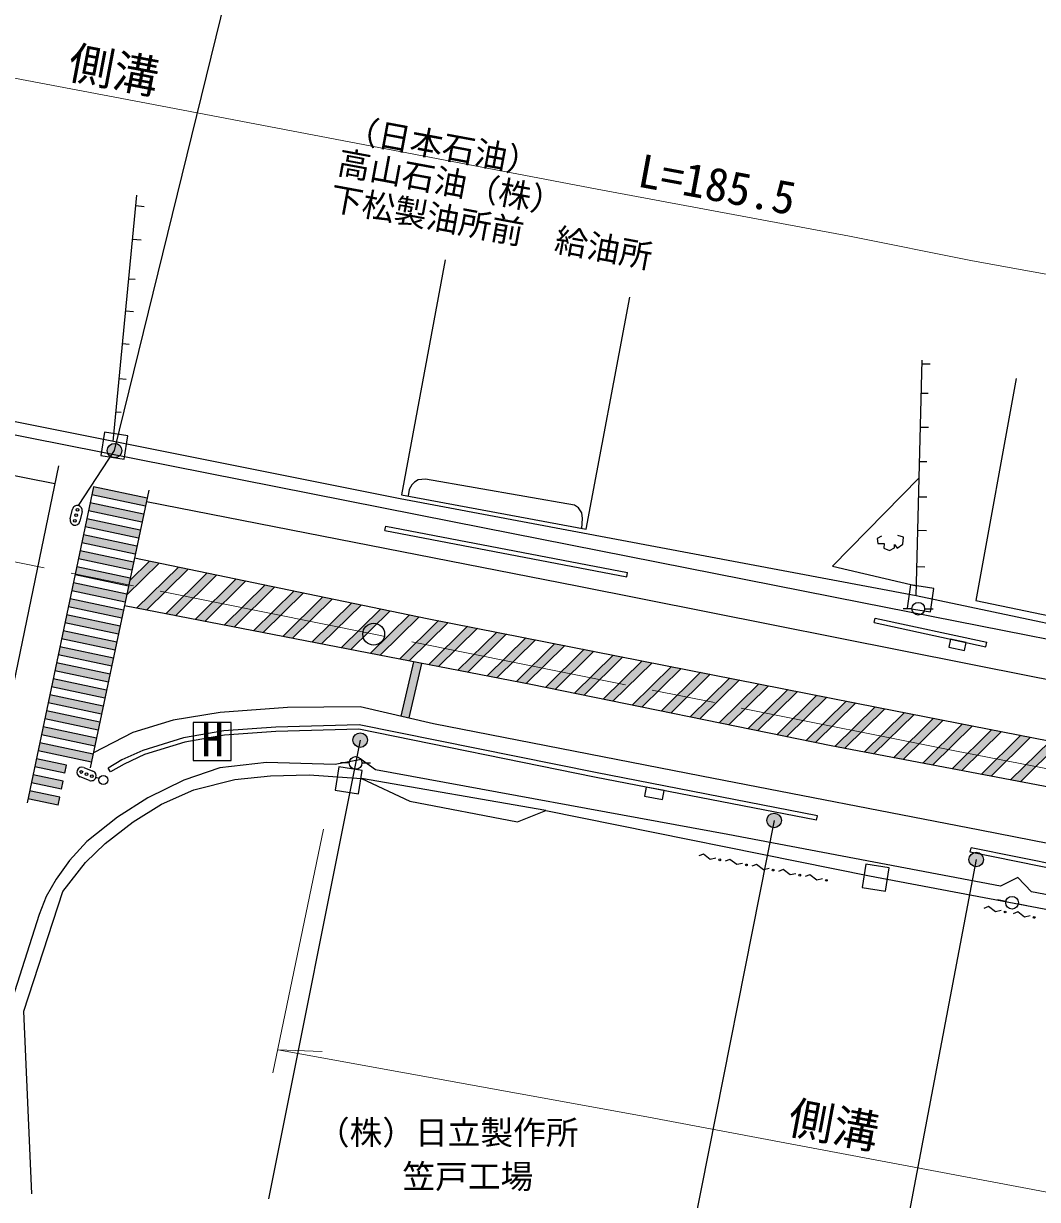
# Model space of a CAD drawing. Units: millimetres at full size, sheet at 1:1000; details may follow other scales. Extents: x 40000 to 680000, y 20000 to 380000.
# Drawn here: x 150066 to 205903, y 251660 to 316407 of the extents above; entities that cross this region are included whole.
import ezdxf
from ezdxf.enums import TextEntityAlignment as Align

# ---------------------------------------------------------------- set-up
doc = ezdxf.new("R2010")
doc.units = ezdxf.units.MM
doc.header["$LTSCALE"] = 1000
doc.linetypes.add('CHAIN', pattern=[18.5, 12, -1.5, 3.5, -1.5])
for name, color, linetype, lineweight in [('M-BGD', 7, 'Continuous', 25), ('M-BGD-EXST', 7, 'Continuous', 25), ('M-BMK', 2, 'CHAIN', 13), ('M-BMK-SRVR', 3, 'Continuous', 25), ('M-STR-HTXT', 7, 'Continuous', 13), ('M-STR-STRC', 7, 'Continuous', 25)]:
    doc.layers.add(name, color=color, linetype=linetype, lineweight=lineweight)
doc.layers.add('M-BMK-HTXT', color=7, linetype='Continuous')
doc.styles.add('ＭＳ ゴシック', font='')
doc.styles.get('ＭＳ ゴシック').set_extended_font_data('MS Gothic')

msp = doc.modelspace()

# ---------------------------------------------------------------- hatches: boundary and pattern name
at = {"layer": 'M-STR-STRC'}
for points in [[(155418, 293107, 0.41421), (154866, 293229, 0.41421), (154743, 292677, 1)], [(156866, 290274), (153923, 290893), (153830, 290453), (156774, 289834)], [(156681, 289393), (153737, 290012), (153645, 289572), (156589, 288953)], [(156496, 288513), (153552, 289131), (153460, 288691), (156403, 288072)], [(153367, 288251), (153274, 287810), (156218, 287191), (156311, 287632)], [(156126, 286751), (153182, 287370), (153089, 286930), (156033, 286311)], [(155940, 285870), (152997, 286489), (152913, 286090), (155862, 285497)], [(157536, 286701), (157006, 286810), (155912, 285733), (155744, 284937)], [(159127, 286373), (158597, 286482), (156295, 284217), (156831, 284113)], [(155755, 284990), (152812, 285608), (152719, 285168), (155663, 284549)], [(152913, 286090), (152904, 286049), (155848, 285430), (155862, 285497)], [(160718, 286045), (160188, 286154), (157904, 283906), (158440, 283802)], [(162309, 285716), (161779, 285826), (159512, 283595), (160048, 283491)], [(163900, 285388), (163370, 285498), (161121, 283284), (161657, 283180)], [(165491, 285060), (164961, 285169), (162729, 282973), (163265, 282869)], [(155570, 284109), (152626, 284728), (152534, 284287), (155478, 283668)], [(167082, 284732), (166552, 284841), (164338, 282662), (164874, 282558)], [(168673, 284404), (168143, 284513), (165946, 282351), (166482, 282247)], [(155385, 283228), (152441, 283847), (152349, 283407), (155292, 282788)], [(170264, 284075), (169734, 284185), (167555, 282040), (168091, 281936)], [(171855, 283747), (171325, 283857), (169163, 281729), (169699, 281625)], [(155200, 282347), (152256, 282966), (152164, 282526), (155107, 281907)], [(173455, 283428), (172921, 283533), (170772, 281418), (171308, 281314)], [(175058, 283111), (174524, 283217), (172380, 281107), (172916, 281003)], [(176661, 282795), (176127, 282900), (173989, 280796), (174525, 280692)], [(178264, 282479), (177730, 282584), (175597, 280485), (176133, 280381)], [(152071, 282085), (151978, 281645), (154922, 281026), (155015, 281467)], [(179868, 282162), (179333, 282268), (177206, 280174), (177742, 280070)], [(181471, 281846), (180936, 281951), (178806, 279855), (179337, 279746)], [(154830, 280586), (151886, 281205), (151793, 280764), (154737, 280145)], [(171981, 281184), (171539, 281269), (170839, 278273), (171277, 278170)], [(183074, 281530), (182539, 281635), (180400, 279529), (180931, 279420)], [(184677, 281213), (184142, 281319), (181993, 279203), (182524, 279094)], [(186280, 280897), (185746, 281003), (183586, 278877), (184117, 278768)], [(187883, 280581), (187349, 280686), (185179, 278551), (185710, 278442)], [(189486, 280265), (188952, 280370), (186772, 278225), (187303, 278116)], [(154644, 279705), (151701, 280324), (151608, 279884), (154552, 279265)], [(191089, 279948), (190555, 280054), (188366, 277899), (188897, 277790)], [(192692, 279632), (192158, 279737), (189959, 277573), (190490, 277464)], [(154459, 278824), (151515, 279443), (151423, 279003), (154367, 278384)], [(194295, 279316), (193761, 279421), (191552, 277246), (192083, 277138)], [(195899, 278999), (195364, 279105), (193145, 276920), (193676, 276812)], [(154274, 277944), (151330, 278562), (151238, 278122), (154181, 277503)], [(197502, 278683), (197140, 278754), (196967, 278788), (194741, 276597), (195279, 276495)], [(199107, 278369), (198572, 278474), (196355, 276291), (196893, 276189)], [(200712, 278054), (200177, 278159), (197968, 275985), (198506, 275883)], [(202317, 277740), (201782, 277845), (199582, 275680), (200120, 275578)], [(154089, 277063), (151145, 277682), (151053, 277241), (153996, 276622)], [(168942, 277167, 0.41421), (168390, 277290, 0.41421), (168267, 276738, 1)], [(203922, 277425), (203387, 277530), (201196, 275374), (201734, 275272)], [(205527, 277111), (204992, 277216), (202810, 275068), (203348, 274966)], [(153904, 276182), (150960, 276801), (150867, 276361), (153811, 275742)], [(207132, 276797), (206597, 276901), (204424, 274762), (204961, 274660)], [(152432, 275572), (150775, 275920), (150682, 275480), (152339, 275131)], [(152247, 274691), (150590, 275039), (150497, 274599), (152154, 274251)], [(152062, 273810), (150404, 274159), (150312, 273718), (151969, 273370)], [(191737, 272745, 0.41421), (191185, 272867, 0.41421), (191062, 272315, 1)], [(202869, 270593, 0.41421), (202317, 270715, 0.41421), (202194, 270163, 1)]]:
    msp.add_hatch(color=256, dxfattribs=at).paths.add_polyline_path(points)

# ---------------------------------------------------------------- linework, layer by layer
at = {"layer": 'M-BGD'}
for p, q in [((155004, 293401), (156305, 306954)), ((156706, 306318), (156248, 306362)), ((156537, 304475), (156071, 304520)), ((156217, 302306), (155862, 302340)), ((156124, 300537), (155693, 300578)), ((155886, 298739), (155520, 298774)), ((199224, 284901), (199558, 297875)), ((199999, 297647), (199552, 297659)), ((155711, 296808), (155335, 296844)), ((199874, 296029), (199510, 296039)), ((155449, 294987), (155159, 295015)), ((199903, 294159), (199462, 294171)), ((199807, 292267), (199414, 292277)), ((199814, 290323), (199364, 290335)), ((169962, 288493), (170009, 288738)), ((169962, 288493), (183282, 285938)), ((170009, 288738), (183329, 286184)), ((199790, 288477), (199316, 288490)), ((183282, 285938), (183329, 286184)), ((199702, 286479), (199265, 286490)), ((196904, 283421), (196957, 283665)), ((196957, 283665), (203113, 282340)), ((198985, 284188), (198508, 284188)), ((199685, 284188), (200163, 284188)), ((196904, 283421), (203060, 282096)), ((203060, 282096), (203113, 282340)), ((154856, 275197), (154729, 275413)), ((168003, 275694), (167525, 275694)), ((168703, 275694), (169180, 275694)), ((178835, 273075), (168673, 274831)), ((193737, 272538), (193784, 272784)), ((202205, 270782), (202254, 271027)), ((216084, 267979), (202205, 270782)), ((216134, 268224), (202254, 271027)), ((204163, 268064), (203694, 268153)), ((204851, 267935), (205320, 267846))]:
    msp.add_line(p, q, dxfattribs=at)
for points in [[(355926, 274024), (340983, 273205), (329338, 272884), (309916, 272990), (297237, 273548), (277813, 274749), (266866, 275932), (260307, 276641), (259038, 276716), (258366, 276497), (257702, 276088), (256209, 274426), (245428, 275817), (230528, 278353), (213309, 281920), (199224, 284901), (170802, 290228), (150528, 294300), (133021, 297766), (100333, 304498), (72726, 309832)], [(356006, 271696), (334500, 270759), (324671, 270625), (309116, 270825), (302677, 271041), (294064, 271403), (277845, 272508), (259190, 274530), (257342, 272543), (246613, 274106), (246028, 275074), (230501, 277814), (215615, 280693), (196253, 284519), (173681, 288979), (150433, 293572), (130068, 297608), (113019, 301105), (112088, 300690), (111365, 301570), (94571, 304736), (72573, 309080)], [(173290, 303402), (170876, 290466), (181053, 288558), (183450, 301348)], [(204731, 296863), (202505, 284643), (217161, 281585), (219530, 293892)], [(199391, 291388), (194614, 286538), (199238, 285453)], [(180816, 288603), (180839, 289157), (180802, 289460), (180635, 289737), (180401, 289892), (172194, 291320), (171797, 291291), (171593, 291160), (171443, 291014), (171307, 290748), (171241, 290397)], [(197307, 288182), (197070, 288046), (197112, 287775), (197468, 287783), (197443, 287521), (197756, 287393), (198036, 287538), (198036, 287715), (198172, 287529), (198486, 287732), (198520, 288122), (198214, 288224)], [(193784, 272784), (181559, 275162), (168544, 277801), (163953, 277671), (161104, 277470), (158881, 277084), (156633, 276389), (155484, 275858), (154729, 275413)], [(193737, 272538), (181511, 274917), (168522, 277550), (163966, 277421), (161135, 277222), (158940, 276840), (156723, 276155), (155600, 275636), (154856, 275197)], [(218016, 266223), (205572, 268596), (204829, 269397), (203869, 268908), (188842, 271751), (169445, 275315), (168662, 275882), (167233, 275608), (163447, 275711), (160882, 275418), (158900, 274754), (156913, 273771), (155245, 272718), (153555, 271367), (152597, 270321), (151863, 269295), (151306, 268347), (150931, 267344), (149320, 262292)], [(150516, 251969), (150074, 262033), (152233, 268611), (153485, 270209), (154569, 271261), (156100, 272450), (157660, 273422), (159442, 274211), (161694, 274781), (163669, 274983), (165796, 275034), (168673, 274831), (171335, 273584), (177275, 272459), (178835, 273075), (196650, 269483), (242702, 260786), (243441, 260647)], [(188187, 270444), (187873, 270379), (187502, 270670), (187245, 270572)], [(189654, 270161), (189341, 270096), (188970, 270387), (188713, 270289)], [(191122, 269878), (190808, 269813), (190438, 270104), (190181, 270006)], [(192590, 269595), (192276, 269530), (191905, 269821), (191648, 269723)], [(194057, 269312), (193744, 269247), (193373, 269538), (193116, 269440)], [(203895, 267568), (203582, 267500), (203209, 267789), (202953, 267689)], [(205498, 267272), (205185, 267204), (204812, 267493), (204556, 267392)]]:
    msp.add_lwpolyline(points, dxfattribs=at)
for points in [[(154328, 292620), (155612, 292421), (155811, 293706), (154527, 293905)], [(198720, 284218), (200005, 284019), (200203, 285304), (198919, 285503)], [(201027, 282076), (201886, 281892), (201980, 282329), (201121, 282513)], [(167228, 274200), (168513, 274002), (168712, 275286), (167427, 275485)], [(184261, 273874), (185250, 273681), (185346, 274171), (184357, 274363)], [(196248, 268831), (197533, 268633), (197732, 269917), (196447, 270116)]]:
    msp.add_lwpolyline(points, close=True, dxfattribs=at)
for centre, radius in [((199335, 284188), 350), ((168353, 275694), 350), ((188406, 270363), 50), ((189874, 270080), 50), ((191342, 269797), 50), ((192809, 269514), 50), ((194277, 269231), 50), ((204507, 267999), 350), ((204116, 267489), 50), ((205719, 267192), 50)]:
    msp.add_circle(centre, radius, dxfattribs=at)
at = {"layer": 'M-BGD-EXST'}
for p, q in [((161505, 277925), (159405, 277925)), ((159405, 277925), (159405, 275825)), ((161505, 275825), (161505, 277925)), ((159405, 275825), (161505, 275825))]:
    msp.add_line(p, q, dxfattribs=at)
at = {"layer": 'M-BMK'}
msp.add_lwpolyline([(283962, 263755), (273746, 264628), (267962, 265188), (254243, 266915), (247353, 267868), (238433, 269218), (229886, 270745), (219323, 272780), (211752, 274356), (201352, 276355), (169349, 282787), (147078, 287263), (138117, 289096), (114423, 293674), (71236, 302496)], dxfattribs=at)
at = {"layer": 'M-BMK-SRVR'}
msp.add_circle((169349, 282787), 600, dxfattribs=at)
at = {"layer": 'M-STR-HTXT'}
for p, q in [((166583, 272056), (163800, 258641)), ((164063, 259907), (166516, 259809))]:
    msp.add_line(p, q, dxfattribs=at)
for points in [[(258005, 294295), (246524, 295667), (238618, 296789), (230028, 298135), (224368, 299149), (218312, 300359), (215244, 300985), (211744, 301632), (202333, 303345), (195550, 304704), (181656, 307282), (156847, 312016), (130069, 317088), (106203, 321622), (91682, 324321), (76344, 327213)], [(164063, 259907), (184184, 256255), (209737, 251443), (241932, 245309)]]:
    msp.add_lwpolyline(points, dxfattribs=at)
at = {"layer": 'M-STR-STRC'}
for p, q in [((155081, 292892), (164659, 331940)), ((151792, 291064), (124090, 296511)), ((153093, 289865), (155081, 292892)), ((153923, 290893), (150267, 273507)), ((156961, 290723), (153745, 275427)), ((156866, 290274), (153923, 290893)), ((156774, 289834), (153830, 290453)), ((152633, 289128), (152762, 289662)), ((153296, 289534), (153168, 288999)), ((156589, 288953), (153645, 289572)), ((156681, 289393), (153737, 290012)), ((156496, 288513), (153552, 289131)), ((156311, 287632), (153367, 288251)), ((156403, 288072), (153460, 288691)), ((156218, 287191), (153274, 287810)), ((156033, 286311), (153089, 286930)), ((156126, 286751), (153182, 287370)), ((155940, 285870), (152997, 286489)), ((155744, 284937), (157536, 286701)), ((155912, 285733), (157006, 286810)), ((156295, 284217), (158597, 286482)), ((156831, 284113), (159127, 286373)), ((155755, 284990), (152812, 285608)), ((155848, 285430), (152904, 286049)), ((157904, 283906), (160188, 286154)), ((158440, 283802), (160718, 286045)), ((159512, 283595), (161779, 285826)), ((160048, 283491), (162309, 285716)), ((155663, 284549), (152719, 285168)), ((161121, 283284), (163370, 285498)), ((161657, 283180), (163900, 285388)), ((162729, 282973), (164961, 285169)), ((163265, 282869), (165491, 285060)), ((155478, 283668), (152534, 284287)), ((155570, 284109), (152626, 284728)), ((164338, 282662), (166552, 284841)), ((164874, 282558), (167082, 284732)), ((165946, 282351), (168143, 284513)), ((166482, 282247), (168673, 284404)), ((155385, 283228), (152441, 283847)), ((167555, 282040), (169734, 284185)), ((168091, 281936), (170264, 284075)), ((169163, 281729), (171325, 283857)), ((169699, 281625), (171855, 283747)), ((155200, 282347), (152256, 282966)), ((155292, 282788), (152349, 283407)), ((170772, 281418), (172921, 283533)), ((171308, 281314), (173455, 283428)), ((172380, 281107), (174524, 283217)), ((172916, 281003), (175058, 283111)), ((155107, 281907), (152164, 282526)), ((173989, 280796), (176127, 282900)), ((174525, 280692), (176661, 282795)), ((175597, 280485), (177730, 282584)), ((176133, 280381), (178264, 282479)), ((155015, 281467), (152071, 282085)), ((177206, 280174), (179333, 282268)), ((177742, 280070), (179868, 282162)), ((178806, 279855), (180936, 281951)), ((179337, 279746), (181471, 281846)), ((154830, 280586), (151886, 281205)), ((154922, 281026), (151978, 281645)), ((171539, 281269), (170839, 278273)), ((171977, 281167), (171277, 278170)), ((180400, 279529), (182539, 281635)), ((180931, 279420), (183074, 281530)), ((181993, 279203), (184142, 281319)), ((182524, 279094), (184677, 281213)), ((183586, 278877), (185746, 281003)), ((154737, 280145), (151793, 280764)), ((184117, 278768), (186280, 280897)), ((185179, 278551), (187349, 280686)), ((185710, 278442), (187883, 280581)), ((186772, 278225), (188952, 280370)), ((154552, 279265), (151608, 279884)), ((154644, 279705), (151701, 280324)), ((187303, 278116), (189486, 280265)), ((188366, 277899), (190555, 280054)), ((188897, 277790), (191089, 279948)), ((189959, 277573), (192158, 279737)), ((154459, 278824), (151515, 279443)), ((190490, 277464), (192692, 279632)), ((191552, 277246), (193761, 279421)), ((192083, 277138), (194295, 279316)), ((193145, 276920), (195364, 279105)), ((154274, 277944), (151330, 278562)), ((154367, 278384), (151423, 279003)), ((193676, 276812), (195899, 278999)), ((194741, 276597), (196967, 278788)), ((195279, 276495), (197502, 278683)), ((196355, 276291), (198572, 278474)), ((154181, 277503), (151238, 278122)), ((196893, 276189), (199107, 278369)), ((197968, 275985), (200177, 278159)), ((198506, 275883), (200712, 278054)), ((199582, 275680), (201782, 277845)), ((153996, 276622), (151053, 277241)), ((154089, 277063), (151145, 277682)), ((200120, 275578), (202317, 277740)), ((201196, 275374), (203387, 277530)), ((201734, 275272), (203922, 277425)), ((202810, 275068), (204992, 277216)), ((153904, 276182), (150960, 276801)), ((168605, 276952), (163550, 251698)), ((203348, 274966), (205527, 277111)), ((204424, 274762), (206597, 276901)), ((204961, 274660), (207132, 276797)), ((152432, 275572), (150775, 275920)), ((153811, 275742), (150867, 276361)), ((152339, 275131), (150682, 275480)), ((152339, 275131), (152432, 275572)), ((153378, 275443), (153891, 275246)), ((152154, 274251), (150497, 274599)), ((152247, 274691), (150590, 275039)), ((152154, 274251), (152247, 274691)), ((153694, 274733), (153181, 274930)), ((154227, 274835), (154052, 274898)), ((152062, 273810), (150404, 274159)), ((151969, 273370), (150312, 273718)), ((151969, 273370), (152062, 273810)), ((191399, 272530), (185463, 242567)), ((202531, 270378), (198702, 250260))]:
    msp.add_line(p, q, dxfattribs=at)
for points in [[(151996, 292046), (148209, 273834), (130512, 275486)], [(156829, 290097), (180561, 285450), (205641, 280457), (231763, 275338), (244036, 273115), (257669, 271029), (271376, 269310), (275890, 268995)], [(156174, 286982), (172300, 283655), (197140, 278754), (216850, 274892), (222584, 273669), (237651, 270638), (248622, 268712), (259727, 267063), (275626, 265214)], [(275470, 262972), (267826, 263769), (261682, 264502), (255181, 265396), (247762, 266588), (241428, 267565), (231074, 269464), (219514, 271867), (216917, 272395), (208836, 273926), (194538, 276635), (177995, 280021), (167367, 282076), (155620, 284347)], [(275233, 259576), (262296, 260973), (249845, 262876), (240098, 264506), (231545, 266144), (216020, 269386), (202721, 271993), (187406, 274976), (172644, 277851), (168613, 278792), (164599, 278752), (160900, 278464), (158299, 278049), (156085, 277372), (153919, 276254)]]:
    msp.add_lwpolyline(points, dxfattribs=at)
for centre, radius in [((155081, 292892), 400), ((153041, 289633), 75), ((152895, 289031), 75), ((152968, 289332), 75), ((168605, 276952), 400), ((153248, 275196), 75), ((153537, 275084), 75), ((153826, 274973), 75), ((154463, 274752), 250), ((191399, 272530), 400), ((202531, 270378), 400)]:
    msp.add_circle(centre, radius, dxfattribs=at)
for centre, start, end in [((153029, 289598), 76.4498, 166.4498), ((153029, 289598), 346.4498, 76.4498), ((152900, 289063), 166.4498, 256.4498), ((152900, 289063), 256.4498, 346.4498), ((153279, 275187), 158.98363, 248.98363), ((153279, 275187), 68.98363, 158.98363), ((153793, 274989), 338.98363, 68.98363), ((153793, 274989), 248.98363, 338.98363)]:
    msp.add_arc(centre, 275, start, end, dxfattribs=at)

# ---------------------------------------------------------------- texts
at = {"layer": 'M-BGD-EXST', "style": 'ＭＳ ゴシック'}
msp.add_text('H', height=1833, dxfattribs=at).set_placement((159857, 275517), align=Align.BOTTOM_LEFT)
at = {"layer": 'M-BMK-HTXT', "style": 'ＭＳ ゴシック'}
for s, p in [('（株）日立製作所', (166222, 254290)), ('笠戸工場', (170932, 251873))]:
    msp.add_text(s, height=1320, dxfattribs=at).set_placement(p, align=Align.BOTTOM_LEFT)
at = {"layer": 'M-STR-HTXT', "style": 'ＭＳ ゴシック'}
for s, height, rotation, p in [('側溝', 1833, 349.274, (152317, 312874)), ('（日本石油）', 1320, 349.518, (167652, 309609)), ('高山石油（株）', 1320, 349.518, (167205, 307761)), ('L=185.5', 1833, 349.49, (183706, 306902)), ('下松製油所前\u3000給油所', 1320, 349.518, (166778, 305791)), ('側溝', 1833, 349.335, (191961, 254790))]:
    msp.add_text(s, height=height, rotation=rotation, dxfattribs=at).set_placement(p, align=Align.BOTTOM_LEFT)

doc.saveas('drawing.dxf')
